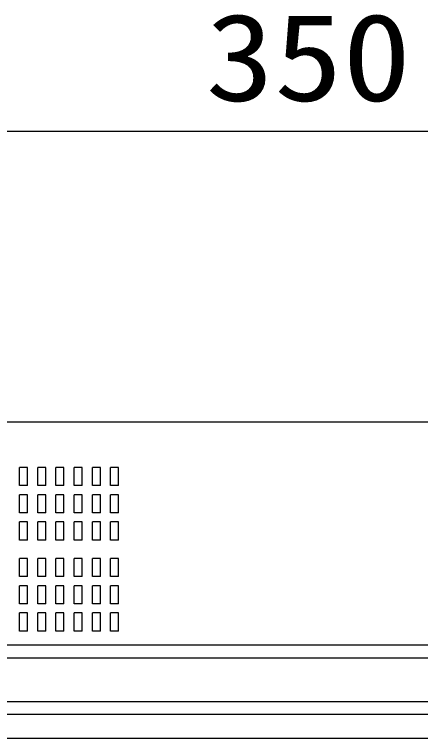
# Model space of a CAD drawing. Units: millimetres, scale not verified. Extents: x -63 to 65, y -57 to 57.
# Drawn here: x 29.35 to 40.51, y 15.78 to 35.67 of the extents above; entities that cross this region are included whole.
import ezdxf
from ezdxf.enums import TextEntityAlignment as Align

# ---------------------------------------------------------------- set-up
doc = ezdxf.new("R2010")
doc.units = ezdxf.units.MM
doc.header["$LTSCALE"] = 0.190236
doc.layers.add('0-0_GAIKEI', color=1, linetype='Continuous')
doc.layers.add('0-1_MOJI1', color=2, linetype='Continuous')
doc.styles.add('ＭＳ ゴシック', font='')
doc.styles.get('ＭＳ ゴシック').set_extended_font_data('MS Gothic')

msp = doc.modelspace()

# ---------------------------------------------------------------- linework, layer by layer
at = {"layer": '0-0_GAIKEI', "color": 7}
for p, q in [((22.8379, 24.4779), (54.908, 24.4779)), ((54.658, 15.7779), (20.3579, 15.7779))]:
    msp.add_line(p, q, dxfattribs=at)
at = {"layer": '0-0_GAIKEI'}
for p, q in [((29.7079, 23.2279), (29.4879, 23.2279)), ((29.4879, 22.7279), (29.4879, 23.2279)), ((29.7079, 22.7279), (29.7079, 23.2279)), ((30.2079, 23.2279), (29.9879, 23.2279)), ((29.9879, 22.7279), (29.9879, 23.2279)), ((30.2079, 22.7279), (30.2079, 23.2279)), ((30.7079, 23.2279), (30.4879, 23.2279)), ((30.4879, 22.7279), (30.4879, 23.2279)), ((30.7079, 22.7279), (30.7079, 23.2279)), ((31.2079, 23.2279), (30.9879, 23.2279)), ((30.9879, 22.7279), (30.9879, 23.2279)), ((31.2079, 22.7279), (31.2079, 23.2279)), ((31.4879, 22.7279), (31.4879, 23.2279)), ((31.7079, 23.2279), (31.4879, 23.2279)), ((31.7079, 22.7279), (31.7079, 23.2279)), ((32.2079, 23.2279), (31.9879, 23.2279)), ((31.9879, 22.7279), (31.9879, 23.2279)), ((32.2079, 22.7279), (32.2079, 23.2279)), ((29.7079, 22.7279), (29.4879, 22.7279)), ((30.2079, 22.7279), (29.9879, 22.7279)), ((30.7079, 22.7279), (30.4879, 22.7279)), ((31.2079, 22.7279), (30.9879, 22.7279)), ((31.7079, 22.7279), (31.4879, 22.7279)), ((32.2079, 22.7279), (31.9879, 22.7279)), ((29.4879, 21.9779), (29.4879, 22.4779)), ((29.7079, 22.4779), (29.4879, 22.4779)), ((29.7079, 21.9779), (29.7079, 22.4779)), ((29.9879, 21.9779), (29.9879, 22.4779)), ((30.2079, 22.4779), (29.9879, 22.4779)), ((30.2079, 21.9779), (30.2079, 22.4779)), ((30.4879, 21.9779), (30.4879, 22.4779)), ((30.7079, 22.4779), (30.4879, 22.4779)), ((30.7079, 21.9779), (30.7079, 22.4779)), ((30.9879, 21.9779), (30.9879, 22.4779)), ((31.2079, 22.4779), (30.9879, 22.4779)), ((31.2079, 21.9779), (31.2079, 22.4779)), ((31.4879, 21.9779), (31.4879, 22.4779)), ((31.7079, 22.4779), (31.4879, 22.4779)), ((31.7079, 21.9779), (31.7079, 22.4779)), ((31.9879, 21.9779), (31.9879, 22.4779)), ((32.2079, 22.4779), (31.9879, 22.4779)), ((32.2079, 21.9779), (32.2079, 22.4779)), ((29.7079, 21.9779), (29.4879, 21.9779)), ((30.2079, 21.9779), (29.9879, 21.9779)), ((30.7079, 21.9779), (30.4879, 21.9779)), ((31.2079, 21.9779), (30.9879, 21.9779)), ((31.7079, 21.9779), (31.4879, 21.9779)), ((32.2079, 21.9779), (31.9879, 21.9779)), ((29.7079, 21.7279), (29.4879, 21.7279)), ((29.4879, 21.2279), (29.4879, 21.7279)), ((29.7079, 21.2279), (29.7079, 21.7279)), ((30.2079, 21.7279), (29.9879, 21.7279)), ((29.9879, 21.2279), (29.9879, 21.7279)), ((30.2079, 21.2279), (30.2079, 21.7279)), ((30.7079, 21.7279), (30.4879, 21.7279)), ((30.4879, 21.2279), (30.4879, 21.7279)), ((30.7079, 21.2279), (30.7079, 21.7279)), ((31.2079, 21.7279), (30.9879, 21.7279)), ((30.9879, 21.2279), (30.9879, 21.7279)), ((31.2079, 21.2279), (31.2079, 21.7279)), ((31.4879, 21.2279), (31.4879, 21.7279)), ((31.7079, 21.7279), (31.4879, 21.7279)), ((31.7079, 21.2279), (31.7079, 21.7279)), ((32.2079, 21.7279), (31.9879, 21.7279)), ((31.9879, 21.2279), (31.9879, 21.7279)), ((32.2079, 21.2279), (32.2079, 21.7279)), ((29.7079, 21.2279), (29.4879, 21.2279)), ((30.2079, 21.2279), (29.9879, 21.2279)), ((30.7079, 21.2279), (30.4879, 21.2279)), ((31.2079, 21.2279), (30.9879, 21.2279)), ((31.7079, 21.2279), (31.4879, 21.2279)), ((32.2079, 21.2279), (31.9879, 21.2279)), ((29.4879, 20.2279), (29.4879, 20.7279)), ((29.7079, 20.7279), (29.4879, 20.7279)), ((29.7079, 20.2279), (29.7079, 20.7279)), ((29.9879, 20.2279), (29.9879, 20.7279)), ((30.2079, 20.7279), (29.9879, 20.7279)), ((30.2079, 20.2279), (30.2079, 20.7279)), ((30.4879, 20.2279), (30.4879, 20.7279)), ((30.7079, 20.7279), (30.4879, 20.7279)), ((30.7079, 20.2279), (30.7079, 20.7279)), ((30.9879, 20.2279), (30.9879, 20.7279)), ((31.2079, 20.7279), (30.9879, 20.7279)), ((31.2079, 20.2279), (31.2079, 20.7279)), ((31.4879, 20.2279), (31.4879, 20.7279)), ((31.7079, 20.7279), (31.4879, 20.7279)), ((31.7079, 20.2279), (31.7079, 20.7279)), ((31.9879, 20.2279), (31.9879, 20.7279)), ((32.2079, 20.7279), (31.9879, 20.7279)), ((32.2079, 20.2279), (32.2079, 20.7279)), ((29.7079, 20.2279), (29.4879, 20.2279)), ((30.2079, 20.2279), (29.9879, 20.2279)), ((30.7079, 20.2279), (30.4879, 20.2279)), ((31.2079, 20.2279), (30.9879, 20.2279)), ((31.7079, 20.2279), (31.4879, 20.2279)), ((32.2079, 20.2279), (31.9879, 20.2279)), ((29.7079, 19.9779), (29.4879, 19.9779)), ((29.4879, 19.4779), (29.4879, 19.9779)), ((29.7079, 19.4779), (29.7079, 19.9779)), ((30.2079, 19.9779), (29.9879, 19.9779)), ((29.9879, 19.4779), (29.9879, 19.9779)), ((30.2079, 19.4779), (30.2079, 19.9779)), ((30.7079, 19.9779), (30.4879, 19.9779)), ((30.4879, 19.4779), (30.4879, 19.9779)), ((30.7079, 19.4779), (30.7079, 19.9779)), ((31.2079, 19.9779), (30.9879, 19.9779)), ((30.9879, 19.4779), (30.9879, 19.9779)), ((31.2079, 19.4779), (31.2079, 19.9779)), ((31.4879, 19.4779), (31.4879, 19.9779)), ((31.7079, 19.9779), (31.4879, 19.9779)), ((31.7079, 19.4779), (31.7079, 19.9779)), ((32.2079, 19.9779), (31.9879, 19.9779)), ((31.9879, 19.4779), (31.9879, 19.9779)), ((32.2079, 19.4779), (32.2079, 19.9779)), ((29.7079, 19.4779), (29.4879, 19.4779)), ((30.2079, 19.4779), (29.9879, 19.4779)), ((30.7079, 19.4779), (30.4879, 19.4779)), ((31.2079, 19.4779), (30.9879, 19.4779)), ((31.7079, 19.4779), (31.4879, 19.4779)), ((32.2079, 19.4779), (31.9879, 19.4779)), ((29.7079, 19.2279), (29.4879, 19.2279)), ((29.4879, 18.7279), (29.4879, 19.2279)), ((29.7079, 18.7279), (29.7079, 19.2279)), ((30.2079, 19.2279), (29.9879, 19.2279)), ((29.9879, 18.7279), (29.9879, 19.2279)), ((30.2079, 18.7279), (30.2079, 19.2279)), ((30.7079, 19.2279), (30.4879, 19.2279)), ((30.4879, 18.7279), (30.4879, 19.2279)), ((30.7079, 18.7279), (30.7079, 19.2279)), ((31.2079, 19.2279), (30.9879, 19.2279)), ((30.9879, 18.7279), (30.9879, 19.2279)), ((31.2079, 18.7279), (31.2079, 19.2279)), ((31.4879, 18.7279), (31.4879, 19.2279)), ((31.7079, 19.2279), (31.4879, 19.2279)), ((31.7079, 18.7279), (31.7079, 19.2279)), ((32.2079, 19.2279), (31.9879, 19.2279)), ((31.9879, 18.7279), (31.9879, 19.2279)), ((32.2079, 18.7279), (32.2079, 19.2279)), ((29.7079, 18.7279), (29.4879, 18.7279)), ((30.2079, 18.7279), (29.9879, 18.7279)), ((30.7079, 18.7279), (30.4879, 18.7279)), ((31.2079, 18.7279), (30.9879, 18.7279)), ((31.7079, 18.7279), (31.4879, 18.7279)), ((32.2079, 18.7279), (31.9879, 18.7279)), ((24.0879, 18.3479), (52.388, 18.3479)), ((24.0879, 17.9979), (52.388, 17.9979)), ((24.0879, 16.7979), (52.388, 16.7979)), ((24.0879, 16.4479), (52.388, 16.4479))]:
    msp.add_line(p, q, dxfattribs=at)
at = {"layer": '0-1_MOJI1', "color": 3}
msp.add_line((21.9879, 32.4647), (52.988, 32.4647), dxfattribs=at)

# ---------------------------------------------------------------- texts
at = {"layer": '0-1_MOJI1', "color": 3, "style": 'ＭＳ ゴシック', "width": 1.15}
msp.add_text('350', height=2.406, dxfattribs=at).set_placement((34.6008, 32.5743), align=Align.BOTTOM_LEFT)

doc.saveas('drawing.dxf')
